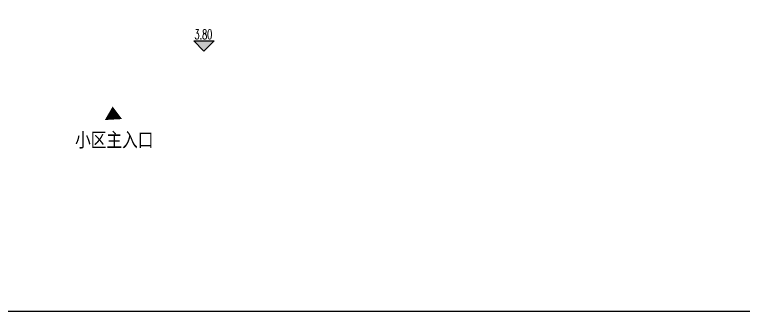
# Model space of a CAD drawing. Extents: x 34838826 to 35164760, y 36533342 to 36641385.
# Drawn here: x 34920733 to 34971531, y 36533342 to 36554063 of the extents above; entities that cross this region are included whole.
import ezdxf
from ezdxf.enums import TextEntityAlignment as Align

# ---------------------------------------------------------------- set-up
doc = ezdxf.new("R2010")
doc.units = 0
doc.header["$LTSCALE"] = 1000
doc.header["$MEASUREMENT"] = 0
for name, color, linetype in [('PUB_TEXT', 7, 'CONTINUOUS'), ('TEXT', 7, 'CONTINUOUS'), ('标高', 7, 'CONTINUOUS')]:
    doc.layers.add(name, color=color, linetype=linetype)
doc.styles.add('-宋体', font='SimSun.ttf')
doc.styles.add('DIM_FONT', font='SIMPLEX.shx', dxfattribs={"width": 0.45})

msp = doc.modelspace()

# ---------------------------------------------------------------- hatches: boundary and pattern name
at = {"layer": '标高', "linetype": 'CONTINUOUS'}
msp.add_hatch(color=256, dxfattribs=at).paths.add_polyline_path([(34934635.7, 36552218), (34933927.9, 36551510.2), (34933220.1, 36552218)])

# ---------------------------------------------------------------- linework, layer by layer
at = {"layer": 'PUB_TEXT'}
msp.add_lwpolyline([(34927569.5, 36547646.4, 0, 1200, 0), (34927621.4, 36546735.8, 1200, 1200, 0)], format="xyseb", dxfattribs=at)
at = {"layer": 'TEXT'}
msp.add_lwpolyline([(34838826.3, 36637693.6), (35164760.4, 36637693.6), (35164760.4, 36533342.2), (34838826.3, 36533342.2)], close=True, dxfattribs=at)
at = {"layer": '标高', "linetype": 'CONTINUOUS'}
for p, q in [((34933927.9, 36551510.2), (34933220.1, 36552218)), ((34933220.1, 36552218), (34934635.7, 36552218)), ((34934635.7, 36552218), (34933927.9, 36551510.2))]:
    msp.add_line(p, q, dxfattribs=at)

# ---------------------------------------------------------------- texts
at = {"layer": 'PUB_TEXT', "style": '-宋体', "width": 0.8}
msp.add_text('小区主入口', height=1000, dxfattribs=at).set_placement((34924952, 36544820.8))
at = {"layer": '标高', "linetype": 'CONTINUOUS', "style": 'DIM_FONT', "width": 0.6}
msp.add_text('3.80', height=691.2, dxfattribs=at).set_placement((34933891.3, 36552682.8), align=Align.MIDDLE)

doc.saveas('drawing.dxf')
